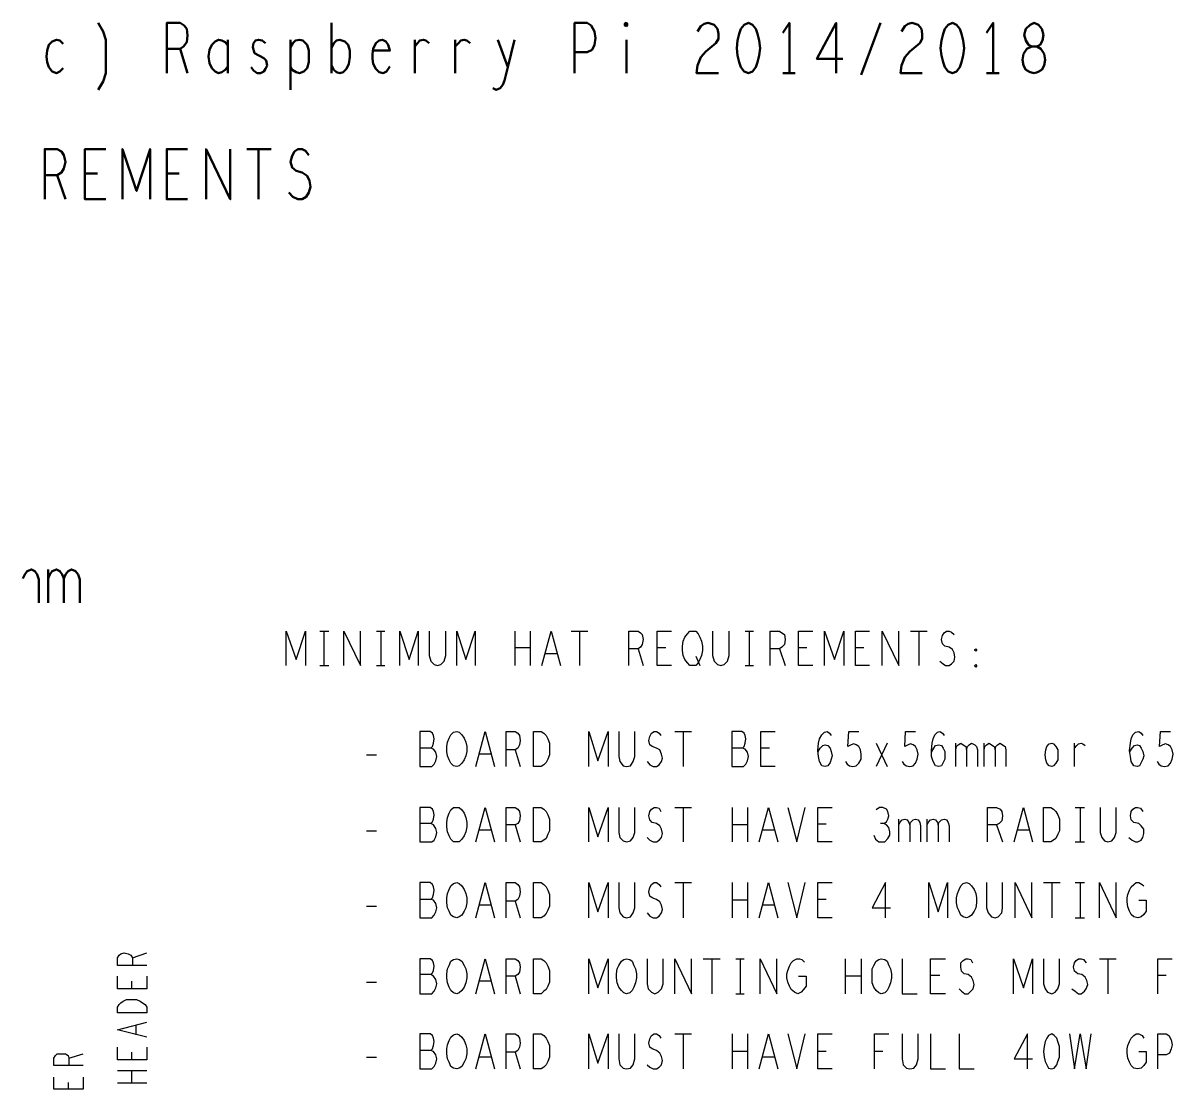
# Model space of a CAD drawing. Header units: inches. Extents: x 0.56 to 9.92, y 1.7 to 6.63.
# Drawn here: x 5.253 to 7.547, y 4.505 to 6.632 of the extents above; entities that cross this region are included whole.
import ezdxf

# ---------------------------------------------------------------- set-up
doc = ezdxf.new("R2010")
doc.units = ezdxf.units.IN
doc.header["$MEASUREMENT"] = 0
doc.layers.add('PDF_Geometry', color=7, linetype='Continuous')

msp = doc.modelspace()

# ---------------------------------------------------------------- linework, layer by layer
at = {"layer": 'PDF_Geometry', "lineweight": 50}
for points in [[(5.4033, 6.4983), (5.4133, 6.515), (5.4183, 6.5317), (5.4183, 6.5983), (5.4133, 6.615), (5.4033, 6.6317)], [(5.54, 6.5317), (5.54, 6.6317), (5.5667, 6.6317), (5.575, 6.6267), (5.58, 6.62), (5.5817, 6.6067), (5.58, 6.5933), (5.5733, 6.585), (5.5667, 6.58), (5.54, 6.58)], [(5.8683, 6.5317), (5.8683, 6.6317)], [(6.3533, 6.5317), (6.3533, 6.6317), (6.3783, 6.6317), (6.3867, 6.6267), (6.3933, 6.615), (6.395, 6.6017), (6.3933, 6.5883), (6.3883, 6.5783), (6.3783, 6.5733), (6.3533, 6.5733)], [(6.5983, 6.615), (6.605, 6.625), (6.6117, 6.63), (6.62, 6.6317), (6.6317, 6.6283), (6.6383, 6.62), (6.64, 6.61), (6.64, 6.6), (6.635, 6.5917), (6.615, 6.575), (6.605, 6.5633), (6.5983, 6.5467), (6.5967, 6.5317), (6.64, 6.5317)], [(6.7817, 6.5317), (6.7817, 6.6317), (6.7683, 6.6117)], [(6.875, 6.5317), (6.875, 6.6317), (6.8367, 6.56), (6.8883, 6.56)], [(6.925, 6.5283), (6.9633, 6.6317)], [(7.005, 6.615), (7.0117, 6.625), (7.0183, 6.63), (7.0267, 6.6317), (7.0383, 6.6283), (7.045, 6.62), (7.0467, 6.61), (7.0467, 6.6), (7.0417, 6.5917), (7.0217, 6.575), (7.0117, 6.5633), (7.005, 6.5467), (7.0033, 6.5317), (7.0467, 6.5317)], [(7.1883, 6.5317), (7.1883, 6.6317), (7.175, 6.6117)], [(5.3333, 6.59), (5.3267, 6.5967), (5.32, 6.5983), (5.3117, 6.595), (5.305, 6.5883), (5.3017, 6.5767), (5.3, 6.565), (5.3017, 6.5533), (5.305, 6.5433), (5.3117, 6.535), (5.32, 6.5317), (5.3267, 6.535), (5.3333, 6.5417)], [(5.6617, 6.5867), (5.6567, 6.5933), (5.65, 6.5967), (5.6433, 6.5983), (5.6367, 6.595), (5.63, 6.5883), (5.625, 6.5783), (5.6233, 6.565), (5.625, 6.5517), (5.63, 6.5417), (5.6367, 6.535), (5.6433, 6.5317), (5.65, 6.5333), (5.6567, 6.5383), (5.6617, 6.545)], [(5.6617, 6.5317), (5.6617, 6.5983)], [(5.7083, 6.5433), (5.7133, 6.5367), (5.72, 6.5317), (5.7267, 6.5317), (5.7333, 6.535), (5.7367, 6.54), (5.74, 6.5467), (5.7383, 6.5567), (5.7333, 6.5617), (5.715, 6.5717), (5.7117, 6.5833), (5.7133, 6.5917), (5.7167, 6.5967), (5.7233, 6.5983), (5.73, 6.5967), (5.7367, 6.5917)], [(5.7867, 6.4983), (5.7867, 6.5983)], [(5.7867, 6.5833), (5.7917, 6.5917), (5.7967, 6.5967), (5.805, 6.5983), (5.8117, 6.5967), (5.82, 6.5883), (5.8233, 6.5767), (5.8233, 6.565), (5.8233, 6.5533), (5.82, 6.5417), (5.8133, 6.535), (5.805, 6.5317), (5.7983, 6.5333), (5.79, 6.5383), (5.7867, 6.545)], [(5.8683, 6.5817), (5.8733, 6.5917), (5.8783, 6.5967), (5.885, 6.5983), (5.895, 6.595), (5.9017, 6.5883), (5.905, 6.5767), (5.905, 6.5633), (5.9033, 6.55), (5.8983, 6.54), (5.8917, 6.5333), (5.885, 6.5317), (5.8783, 6.5333), (5.8733, 6.5383), (5.8683, 6.5467)], [(5.9517, 6.5767), (5.985, 6.5767), (5.9817, 6.5883), (5.9767, 6.595), (5.97, 6.5983), (5.9633, 6.5967), (5.9567, 6.5917), (5.9517, 6.58), (5.95, 6.57), (5.95, 6.56), (5.9517, 6.55), (5.9567, 6.54), (5.9633, 6.5333), (5.9717, 6.5317), (5.9783, 6.535), (5.985, 6.545)], [(6.035, 6.5317), (6.035, 6.5983)], [(6.035, 6.585), (6.04, 6.5917), (6.045, 6.5967), (6.0517, 6.5983), (6.0567, 6.5967), (6.0633, 6.5917)], [(6.115, 6.5317), (6.115, 6.5983)], [(6.115, 6.585), (6.1217, 6.5917), (6.1267, 6.5967), (6.1333, 6.5983), (6.1383, 6.5967), (6.145, 6.5917)], [(6.19, 6.5017), (6.1967, 6.4983), (6.205, 6.5017), (6.21, 6.5083), (6.2133, 6.5167), (6.22, 6.5433), (6.2333, 6.5983)], [(6.2, 6.5983), (6.22, 6.5433)], [(6.4567, 6.5983), (6.4567, 6.5317)], [(5.5667, 6.58), (5.5817, 6.5317)], [(6.7683, 6.5317), (6.7933, 6.5317)], [(7.175, 6.5317), (7.2, 6.5317)], [(5.2967, 6.28), (5.2967, 6.38), (5.3217, 6.38), (5.33, 6.375), (5.335, 6.3683), (5.3383, 6.355), (5.335, 6.3417), (5.33, 6.3333), (5.3217, 6.3283), (5.2967, 6.3283)], [(5.4183, 6.28), (5.3767, 6.28), (5.3767, 6.38), (5.4183, 6.38)], [(5.4517, 6.28), (5.4517, 6.38), (5.48, 6.2967), (5.5067, 6.38), (5.5067, 6.28)], [(5.5817, 6.28), (5.54, 6.28), (5.54, 6.38), (5.5817, 6.38)], [(5.6183, 6.28), (5.6183, 6.38), (5.6667, 6.28), (5.6667, 6.38)], [(5.7, 6.38), (5.7483, 6.38)], [(5.7233, 6.38), (5.7233, 6.28)], [(5.7833, 6.2933), (5.7917, 6.285), (5.8017, 6.28), (5.81, 6.28), (5.8183, 6.285), (5.8233, 6.2933), (5.8267, 6.305), (5.825, 6.3167), (5.82, 6.3267), (5.81, 6.3333), (5.7983, 6.3367), (5.79, 6.3433), (5.7867, 6.355), (5.79, 6.3667), (5.795, 6.375), (5.8017, 6.38), (5.81, 6.38), (5.8167, 6.3767), (5.8233, 6.3683)], [(5.4017, 6.3317), (5.3767, 6.3317)], [(5.565, 6.3317), (5.54, 6.3317)], [(5.3217, 6.3283), (5.3383, 6.28)], [(5.2533, 5.5233), (5.2567, 5.5317), (5.2617, 5.5383), (5.27, 5.5417), (5.2767, 5.5383), (5.2817, 5.5317), (5.285, 5.5217), (5.285, 5.475)], [(5.3033, 5.475), (5.3033, 5.5417)], [(5.3033, 5.5233), (5.3067, 5.5317), (5.3117, 5.5383), (5.32, 5.5417), (5.3267, 5.5383), (5.3317, 5.5317), (5.335, 5.5233), (5.335, 5.475)], [(5.335, 5.5233), (5.3383, 5.5317), (5.3433, 5.5383), (5.35, 5.5417), (5.3583, 5.5383), (5.3633, 5.5317), (5.3667, 5.5217), (5.3667, 5.475)]]:
    msp.add_lwpolyline(points, dxfattribs=at)
for points in [[(6.4567, 6.625), (6.4533, 6.6267), (6.4533, 6.63), (6.4567, 6.6317), (6.4583, 6.63), (6.4583, 6.6267)], [(6.7, 6.6317), (6.6917, 6.6283), (6.685, 6.62), (6.6817, 6.61), (6.6783, 6.5967), (6.6767, 6.5817), (6.6783, 6.5667), (6.6817, 6.5533), (6.685, 6.5433), (6.6917, 6.535), (6.7, 6.5317), (6.7083, 6.535), (6.715, 6.5433), (6.7183, 6.5533), (6.7217, 6.5667), (6.7233, 6.5817), (6.7217, 6.5967), (6.7183, 6.61), (6.715, 6.62), (6.7083, 6.6283)], [(7.1067, 6.6317), (7.0983, 6.6283), (7.0917, 6.62), (7.0883, 6.61), (7.085, 6.5967), (7.0833, 6.5817), (7.085, 6.5667), (7.0883, 6.5533), (7.0917, 6.5433), (7.0983, 6.535), (7.1067, 6.5317), (7.115, 6.535), (7.1217, 6.5433), (7.125, 6.5533), (7.1283, 6.5667), (7.13, 6.5817), (7.1283, 6.5967), (7.125, 6.61), (7.1217, 6.62), (7.115, 6.6283)], [(7.27, 6.5317), (7.2767, 6.5333), (7.285, 6.5383), (7.29, 6.5467), (7.2917, 6.5583), (7.29, 6.57), (7.2833, 6.58), (7.275, 6.585), (7.265, 6.585), (7.2583, 6.5883), (7.2533, 6.5967), (7.25, 6.6083), (7.2533, 6.62), (7.2617, 6.6283), (7.27, 6.6317), (7.2783, 6.6283), (7.285, 6.62), (7.2883, 6.6083), (7.2867, 6.5967), (7.2817, 6.5883), (7.275, 6.585), (7.265, 6.585), (7.255, 6.58), (7.2483, 6.57), (7.2467, 6.5583), (7.2483, 6.5467), (7.2533, 6.5383), (7.2617, 6.5333)]]:
    msp.add_lwpolyline(points, close=True, dxfattribs=at)
at = {"layer": 'PDF_Geometry', "lineweight": 30}
for points in [[(5.7783, 5.35), (5.7783, 5.4183), (5.7983, 5.3617), (5.8167, 5.4183), (5.8167, 5.35)], [(5.845, 5.4183), (5.8633, 5.4183)], [(5.8533, 5.4183), (5.8533, 5.35)], [(5.8933, 5.35), (5.8933, 5.4183), (5.9267, 5.35), (5.9267, 5.4183)], [(5.9583, 5.4183), (5.975, 5.4183)], [(5.9667, 5.4183), (5.9667, 5.35)], [(6.005, 5.35), (6.005, 5.4183), (6.0233, 5.3617), (6.0417, 5.4183), (6.0417, 5.35)], [(6.0633, 5.4183), (6.0633, 5.37), (6.0667, 5.3583), (6.0733, 5.3517), (6.08, 5.35), (6.0867, 5.3517), (6.0933, 5.3583), (6.0967, 5.37), (6.0967, 5.4183)], [(6.1183, 5.35), (6.1183, 5.4183), (6.1367, 5.3617), (6.155, 5.4183), (6.155, 5.35)], [(6.235, 5.35), (6.235, 5.4183)], [(6.265, 5.4183), (6.265, 5.35)], [(6.2883, 5.35), (6.3067, 5.4183), (6.325, 5.35)], [(6.3467, 5.4183), (6.38, 5.4183)], [(6.3633, 5.4183), (6.3633, 5.35)], [(6.4617, 5.35), (6.4617, 5.4183), (6.48, 5.4183), (6.485, 5.415), (6.4883, 5.4117), (6.49, 5.4017), (6.4883, 5.3917), (6.485, 5.3867), (6.48, 5.3833), (6.4617, 5.3833)], [(6.5467, 5.35), (6.5183, 5.35), (6.5183, 5.4183), (6.5467, 5.4183)], [(6.6283, 5.4183), (6.6283, 5.37), (6.6317, 5.3583), (6.6383, 5.3517), (6.645, 5.35), (6.6517, 5.3517), (6.6583, 5.3583), (6.6617, 5.37), (6.6617, 5.4183)], [(6.6933, 5.4183), (6.71, 5.4183)], [(6.7017, 5.4183), (6.7017, 5.35)], [(6.7433, 5.35), (6.7433, 5.4183), (6.7617, 5.4183), (6.7667, 5.415), (6.7717, 5.4117), (6.7733, 5.4017), (6.7717, 5.3917), (6.7667, 5.3867), (6.7617, 5.3833), (6.7433, 5.3833)], [(6.8283, 5.35), (6.8, 5.35), (6.8, 5.4183), (6.8283, 5.4183)], [(6.8517, 5.35), (6.8517, 5.4183), (6.8717, 5.3617), (6.89, 5.4183), (6.89, 5.35)], [(6.9417, 5.35), (6.9133, 5.35), (6.9133, 5.4183), (6.9417, 5.4183)], [(6.9667, 5.35), (6.9667, 5.4183), (7, 5.35), (7, 5.4183)], [(7.0233, 5.4183), (7.0567, 5.4183)], [(7.04, 5.4183), (7.04, 5.35)], [(7.0817, 5.3583), (7.0883, 5.3533), (7.0933, 5.35), (7.1, 5.35), (7.105, 5.3533), (7.11, 5.3583), (7.1117, 5.3667), (7.11, 5.375), (7.1067, 5.3817), (7.1, 5.3867), (7.0917, 5.3883), (7.0867, 5.3933), (7.085, 5.4017), (7.0867, 5.41), (7.09, 5.415), (7.095, 5.4183), (7.1, 5.4183), (7.105, 5.4167), (7.11, 5.4117)], [(6.265, 5.385), (6.235, 5.385)], [(6.3183, 5.3733), (6.295, 5.3733)], [(6.48, 5.3833), (6.49, 5.35)], [(6.535, 5.385), (6.5183, 5.385)], [(6.595, 5.3683), (6.6033, 5.35)], [(6.7617, 5.3833), (6.7733, 5.35)], [(6.8167, 5.385), (6.8, 5.385)], [(6.93, 5.385), (6.9133, 5.385)], [(5.845, 5.35), (5.8633, 5.35)], [(5.9583, 5.35), (5.975, 5.35)], [(6.6933, 5.35), (6.71, 5.35)], [(6.0667, 5.185), (6.07, 5.1883), (6.0717, 5.195), (6.0733, 5.2033), (6.0717, 5.21), (6.07, 5.215), (6.065, 5.2183), (6.045, 5.2183), (6.045, 5.1483), (6.0683, 5.1483), (6.0733, 5.1533), (6.0767, 5.16), (6.0783, 5.1683), (6.0767, 5.1767), (6.0717, 5.1833), (6.0667, 5.185), (6.045, 5.185)], [(6.1567, 5.1483), (6.175, 5.2183), (6.1933, 5.1483)], [(6.2167, 5.1483), (6.2167, 5.2183), (6.235, 5.2183), (6.24, 5.215), (6.2433, 5.21), (6.245, 5.2), (6.2433, 5.1917), (6.24, 5.185), (6.235, 5.1817), (6.2167, 5.1817)], [(6.3817, 5.1483), (6.3817, 5.2183), (6.4, 5.16), (6.42, 5.2183), (6.42, 5.1483)], [(6.4417, 5.2183), (6.4417, 5.1683), (6.4433, 5.1583), (6.45, 5.15), (6.4567, 5.1483), (6.465, 5.15), (6.47, 5.1583), (6.4733, 5.1683), (6.4733, 5.2183)], [(6.4983, 5.1583), (6.5033, 5.1517), (6.51, 5.1483), (6.5167, 5.1483), (6.5217, 5.1517), (6.5267, 5.1583), (6.5283, 5.165), (6.5267, 5.1733), (6.5233, 5.1817), (6.5167, 5.185), (6.5083, 5.1883), (6.5033, 5.1917), (6.5017, 5.2), (6.5033, 5.2083), (6.5067, 5.215), (6.5117, 5.2183), (6.5167, 5.2183), (6.5217, 5.215), (6.525, 5.21)], [(6.5533, 5.2183), (6.5867, 5.2183)], [(6.57, 5.2183), (6.57, 5.1483)], [(6.6883, 5.185), (6.6917, 5.1883), (6.6933, 5.195), (6.695, 5.2033), (6.6933, 5.21), (6.6917, 5.215), (6.6867, 5.2183), (6.6667, 5.2183), (6.6667, 5.1483), (6.69, 5.1483), (6.695, 5.1533), (6.6983, 5.16), (6.7, 5.1683), (6.6983, 5.1767), (6.6933, 5.1833), (6.6883, 5.185), (6.6667, 5.185)], [(6.7533, 5.1483), (6.725, 5.1483), (6.725, 5.2183), (6.7533, 5.2183)], [(6.8383, 5.1767), (6.8433, 5.185), (6.8483, 5.19), (6.8533, 5.1917), (6.8583, 5.19), (6.8633, 5.185), (6.865, 5.1783), (6.8667, 5.17), (6.865, 5.1633), (6.8633, 5.1567), (6.8583, 5.15), (6.8533, 5.1483), (6.8467, 5.15), (6.8417, 5.1583), (6.84, 5.1683), (6.8383, 5.18), (6.84, 5.195), (6.8417, 5.2033), (6.8467, 5.2117), (6.8517, 5.2167), (6.8567, 5.2183), (6.8617, 5.215), (6.865, 5.21)], [(6.8933, 5.1583), (6.8967, 5.1533), (6.9017, 5.15), (6.9083, 5.1483), (6.915, 5.15), (6.92, 5.155), (6.925, 5.1633), (6.925, 5.1733), (6.9233, 5.1817), (6.92, 5.1883), (6.915, 5.1917), (6.91, 5.1933), (6.905, 5.1917), (6.8983, 5.1883), (6.9, 5.2183), (6.92, 5.2183)], [(7.0067, 5.1583), (7.01, 5.1533), (7.015, 5.15), (7.0217, 5.1483), (7.0283, 5.15), (7.0333, 5.155), (7.0367, 5.1633), (7.0383, 5.1733), (7.0367, 5.1817), (7.0333, 5.1883), (7.0283, 5.1917), (7.0233, 5.1933), (7.0183, 5.1917), (7.0117, 5.1883), (7.0133, 5.2183), (7.0333, 5.2183)], [(7.065, 5.1767), (7.07, 5.185), (7.0733, 5.19), (7.08, 5.1917), (7.085, 5.19), (7.0883, 5.185), (7.0917, 5.1783), (7.0917, 5.17), (7.0917, 5.1633), (7.0883, 5.1567), (7.085, 5.15), (7.08, 5.1483), (7.0733, 5.15), (7.0683, 5.1583), (7.065, 5.1683), (7.065, 5.18), (7.0667, 5.195), (7.0683, 5.2033), (7.0717, 5.2117), (7.0767, 5.2167), (7.0817, 5.2183), (7.0867, 5.215), (7.09, 5.21)], [(7.46, 5.1767), (7.465, 5.185), (7.47, 5.19), (7.475, 5.1917), (7.48, 5.19), (7.4833, 5.185), (7.4867, 5.1783), (7.4883, 5.17), (7.4867, 5.1633), (7.4833, 5.1567), (7.48, 5.15), (7.475, 5.1483), (7.4683, 5.15), (7.4633, 5.1583), (7.4617, 5.1683), (7.46, 5.18), (7.4617, 5.195), (7.4633, 5.2033), (7.4667, 5.2117), (7.4717, 5.2167), (7.4783, 5.2183), (7.4833, 5.215), (7.4867, 5.21)], [(7.515, 5.1583), (7.5183, 5.1533), (7.5233, 5.15), (7.53, 5.1483), (7.5367, 5.15), (7.5417, 5.155), (7.545, 5.1633), (7.5467, 5.1733), (7.545, 5.1817), (7.5417, 5.1883), (7.5367, 5.1917), (7.5317, 5.1933), (7.5267, 5.1917), (7.52, 5.1883), (7.5217, 5.2183), (7.5417, 5.2183)], [(6.7417, 5.185), (6.725, 5.185)], [(6.955, 5.195), (6.9767, 5.1483)], [(6.9767, 5.195), (6.955, 5.1483)], [(7.1133, 5.1483), (7.1133, 5.195)], [(7.1133, 5.1817), (7.115, 5.1883), (7.1183, 5.1917), (7.1233, 5.195), (7.1283, 5.1917), (7.1333, 5.1883), (7.135, 5.1817), (7.135, 5.1483)], [(7.135, 5.1817), (7.1367, 5.1883), (7.14, 5.1917), (7.145, 5.195), (7.1517, 5.1917), (7.155, 5.1883), (7.1567, 5.1817), (7.1567, 5.1483)], [(7.17, 5.1483), (7.17, 5.195)], [(7.17, 5.1817), (7.1717, 5.1883), (7.175, 5.1917), (7.18, 5.195), (7.185, 5.1917), (7.19, 5.1883), (7.1917, 5.1817), (7.1917, 5.1483)], [(7.1917, 5.1817), (7.1933, 5.1883), (7.1967, 5.1917), (7.2017, 5.195), (7.2067, 5.1917), (7.2117, 5.1883), (7.2133, 5.1817), (7.2133, 5.1483)], [(7.35, 5.1483), (7.35, 5.195)], [(7.35, 5.185), (7.355, 5.19), (7.3583, 5.1933), (7.3633, 5.195), (7.3667, 5.1933), (7.3717, 5.19)], [(5.9383, 5.1717), (5.9583, 5.1717)], [(6.1867, 5.1733), (6.1633, 5.1733)], [(6.235, 5.1817), (6.245, 5.1483)], [(6.0667, 5.035), (6.07, 5.0383), (6.0717, 5.0433), (6.0733, 5.0517), (6.0717, 5.0583), (6.07, 5.0633), (6.065, 5.0667), (6.045, 5.0667), (6.045, 4.9983), (6.0683, 4.9983), (6.0733, 5.0017), (6.0767, 5.0083), (6.0783, 5.0167), (6.0767, 5.025), (6.0717, 5.0317), (6.0667, 5.035), (6.045, 5.035)], [(6.1567, 4.9983), (6.175, 5.0667), (6.1933, 4.9983)], [(6.2167, 4.9983), (6.2167, 5.0667), (6.235, 5.0667), (6.24, 5.0633), (6.2433, 5.0583), (6.245, 5.05), (6.2433, 5.04), (6.24, 5.035), (6.235, 5.0317), (6.2167, 5.0317)], [(6.3817, 4.9983), (6.3817, 5.0667), (6.4, 5.0083), (6.42, 5.0667), (6.42, 4.9983)], [(6.4417, 5.0667), (6.4417, 5.0167), (6.4433, 5.0067), (6.45, 5), (6.4567, 4.9983), (6.465, 5), (6.47, 5.0067), (6.4733, 5.0167), (6.4733, 5.0667)], [(6.4983, 5.0067), (6.5033, 5.0017), (6.51, 4.9983), (6.5167, 4.9983), (6.5217, 5.0017), (6.5267, 5.0067), (6.5283, 5.015), (6.5267, 5.0233), (6.5233, 5.03), (6.5167, 5.035), (6.5083, 5.0367), (6.5033, 5.0417), (6.5017, 5.05), (6.5033, 5.0583), (6.5067, 5.0633), (6.5117, 5.0667), (6.5167, 5.0667), (6.5217, 5.065), (6.525, 5.0583)], [(6.5533, 5.0667), (6.5867, 5.0667)], [(6.57, 5.0667), (6.57, 4.9983)], [(6.6683, 4.9983), (6.6683, 5.0667)], [(6.6983, 5.0667), (6.6983, 4.9983)], [(6.7217, 4.9983), (6.74, 5.0667), (6.7583, 4.9983)], [(6.7783, 5.0667), (6.7967, 4.9983), (6.8133, 5.0667)], [(6.8667, 4.9983), (6.8383, 4.9983), (6.8383, 5.0667), (6.8667, 5.0667)], [(6.97, 5.035), (6.975, 5.0383), (6.9783, 5.0433), (6.98, 5.05), (6.9783, 5.0583), (6.975, 5.0633), (6.9683, 5.0667), (6.9617, 5.0667), (6.955, 5.0617)], [(7.1767, 4.9983), (7.1767, 5.0667), (7.195, 5.0667), (7.2017, 5.0633), (7.205, 5.0583), (7.2067, 5.05), (7.205, 5.04), (7.2, 5.035), (7.195, 5.0317), (7.1767, 5.0317)], [(7.23, 4.9983), (7.2483, 5.0667), (7.2667, 4.9983)], [(7.3517, 5.0667), (7.37, 5.0667)], [(7.3617, 5.0667), (7.3617, 4.9983)], [(7.4017, 5.0667), (7.4017, 5.0167), (7.405, 5.0067), (7.41, 5), (7.4167, 4.9983), (7.425, 5), (7.43, 5.0067), (7.4333, 5.0167), (7.4333, 5.0667)], [(7.4583, 5.0067), (7.465, 5.0017), (7.4717, 4.9983), (7.4767, 4.9983), (7.4833, 5.0017), (7.4867, 5.0067), (7.4883, 5.015), (7.4883, 5.0233), (7.4833, 5.03), (7.4783, 5.035), (7.4683, 5.0367), (7.4633, 5.0417), (7.4617, 5.05), (7.4633, 5.0583), (7.4667, 5.0633), (7.4717, 5.0667), (7.4767, 5.0667), (7.4817, 5.065), (7.4867, 5.0583)], [(6.235, 5.0317), (6.245, 4.9983)], [(6.6983, 5.0317), (6.6683, 5.0317)], [(6.855, 5.0333), (6.8383, 5.0333)], [(6.95, 5.0117), (6.9533, 5.0033), (6.96, 4.9983), (6.9667, 4.9983), (6.9717, 4.9983), (6.9783, 5.005), (6.9817, 5.0117), (6.9817, 5.0183), (6.98, 5.0267), (6.975, 5.0317), (6.97, 5.035), (6.9633, 5.035)], [(7, 4.9983), (7, 5.0433)], [(7, 5.0317), (7.0017, 5.0367), (7.0067, 5.0417), (7.0117, 5.0433), (7.0167, 5.0417), (7.02, 5.0367), (7.0217, 5.0317), (7.0217, 4.9983)], [(7.0217, 5.0317), (7.0233, 5.0367), (7.0283, 5.0417), (7.0333, 5.0433), (7.0383, 5.0417), (7.0417, 5.0367), (7.0433, 5.03), (7.0433, 4.9983)], [(7.0567, 4.9983), (7.0567, 5.0433)], [(7.0567, 5.0317), (7.0583, 5.0367), (7.0633, 5.0417), (7.0683, 5.0433), (7.0733, 5.0417), (7.0767, 5.0367), (7.0783, 5.0317), (7.0783, 4.9983)], [(7.0783, 5.0317), (7.08, 5.0367), (7.085, 5.0417), (7.09, 5.0433), (7.095, 5.0417), (7.0983, 5.0367), (7.1, 5.03), (7.1, 4.9983)], [(7.195, 5.0317), (7.2067, 4.9983)], [(5.9383, 5.02), (5.9583, 5.02)], [(6.1867, 5.0217), (6.1633, 5.0217)], [(6.7517, 5.0217), (6.7283, 5.0217)], [(7.26, 5.0217), (7.2367, 5.0217)], [(7.3517, 4.9983), (7.37, 4.9983)], [(6.0667, 4.8833), (6.07, 4.8867), (6.0717, 4.8933), (6.0733, 4.9017), (6.0717, 4.9083), (6.07, 4.9133), (6.065, 4.9167), (6.045, 4.9167), (6.045, 4.8467), (6.0683, 4.8467), (6.0733, 4.8517), (6.0767, 4.8583), (6.0783, 4.8667), (6.0767, 4.875), (6.0717, 4.8817), (6.0667, 4.8833), (6.045, 4.8833)], [(6.1567, 4.8467), (6.175, 4.9167), (6.1933, 4.8467)], [(6.2167, 4.8467), (6.2167, 4.9167), (6.235, 4.9167), (6.24, 4.9133), (6.2433, 4.9083), (6.245, 4.8983), (6.2433, 4.89), (6.24, 4.8833), (6.235, 4.88), (6.2167, 4.88)], [(6.3817, 4.8467), (6.3817, 4.9167), (6.4, 4.8583), (6.42, 4.9167), (6.42, 4.8467)], [(6.4417, 4.9167), (6.4417, 4.8667), (6.4433, 4.8567), (6.45, 4.8483), (6.4567, 4.8467), (6.465, 4.8483), (6.47, 4.8567), (6.4733, 4.8667), (6.4733, 4.9167)], [(6.4983, 4.8567), (6.5033, 4.85), (6.51, 4.8467), (6.5167, 4.8467), (6.5217, 4.85), (6.5267, 4.8567), (6.5283, 4.8633), (6.5267, 4.8717), (6.5233, 4.8783), (6.5167, 4.8833), (6.5083, 4.8867), (6.5033, 4.89), (6.5017, 4.8983), (6.5033, 4.9067), (6.5067, 4.9133), (6.5117, 4.9167), (6.5167, 4.9167), (6.5217, 4.9133), (6.525, 4.9083)], [(6.5533, 4.9167), (6.5867, 4.9167)], [(6.57, 4.9167), (6.57, 4.8467)], [(6.6683, 4.8467), (6.6683, 4.9167)], [(6.6983, 4.9167), (6.6983, 4.8467)], [(6.7217, 4.8467), (6.74, 4.9167), (6.7583, 4.8467)], [(6.7783, 4.9167), (6.7967, 4.8467), (6.8133, 4.9167)], [(6.8667, 4.8467), (6.8383, 4.8467), (6.8383, 4.9167), (6.8667, 4.9167)], [(6.9733, 4.8467), (6.9733, 4.9167), (6.9467, 4.8667), (6.9833, 4.8667)], [(7.06, 4.8467), (7.06, 4.9167), (7.0783, 4.8583), (7.0967, 4.9167), (7.0967, 4.8467)], [(7.175, 4.9167), (7.175, 4.8667), (7.1783, 4.8567), (7.185, 4.8483), (7.1917, 4.8467), (7.1983, 4.8483), (7.205, 4.8567), (7.2067, 4.8667), (7.2067, 4.9167)], [(7.2317, 4.8467), (7.2317, 4.9167), (7.265, 4.8467), (7.265, 4.9167)], [(7.2883, 4.9167), (7.3217, 4.9167)], [(7.305, 4.9167), (7.305, 4.8467)], [(7.3517, 4.9167), (7.37, 4.9167)], [(7.3617, 4.9167), (7.3617, 4.8467)], [(7.4, 4.8467), (7.4, 4.9167), (7.4333, 4.8467), (7.4333, 4.9167)], [(7.4783, 4.8817), (7.4933, 4.8817), (7.4933, 4.86), (7.4883, 4.8533), (7.4833, 4.8483), (7.4767, 4.8467), (7.4683, 4.8483), (7.4633, 4.8533), (7.46, 4.86), (7.4567, 4.8683), (7.455, 4.8783), (7.455, 4.8867), (7.4567, 4.8933), (7.46, 4.9017), (7.4633, 4.9083), (7.4683, 4.9133), (7.4733, 4.9167), (7.4783, 4.9167), (7.485, 4.9133), (7.4883, 4.91)], [(5.9383, 4.87), (5.9583, 4.87)], [(6.1867, 4.8717), (6.1633, 4.8717)], [(6.235, 4.88), (6.245, 4.8467)], [(6.6983, 4.8817), (6.6683, 4.8817)], [(6.7517, 4.8717), (6.7283, 4.8717)], [(6.855, 4.8833), (6.8383, 4.8833)], [(7.3517, 4.8467), (7.37, 4.8467)], [(6.0667, 4.7333), (6.07, 4.7367), (6.0717, 4.7417), (6.0733, 4.75), (6.0717, 4.7567), (6.07, 4.7617), (6.065, 4.765), (6.045, 4.765), (6.045, 4.695), (6.0683, 4.695), (6.0733, 4.7), (6.0767, 4.7067), (6.0783, 4.715), (6.0767, 4.7233), (6.0717, 4.73), (6.0667, 4.7333), (6.045, 4.7333)], [(6.1567, 4.695), (6.175, 4.765), (6.1933, 4.695)], [(6.2167, 4.695), (6.2167, 4.765), (6.235, 4.765), (6.24, 4.7617), (6.2433, 4.7567), (6.245, 4.7483), (6.2433, 4.7383), (6.24, 4.7333), (6.235, 4.73), (6.2167, 4.73)], [(6.3817, 4.695), (6.3817, 4.765), (6.4, 4.7067), (6.42, 4.765), (6.42, 4.695)], [(6.4983, 4.765), (6.4983, 4.715), (6.5, 4.705), (6.5067, 4.6983), (6.5133, 4.695), (6.52, 4.6983), (6.5267, 4.705), (6.53, 4.715), (6.53, 4.765)], [(6.5533, 4.695), (6.5533, 4.765), (6.5867, 4.695), (6.5867, 4.765)], [(6.61, 4.765), (6.6433, 4.765)], [(6.6267, 4.765), (6.6267, 4.695)], [(6.675, 4.765), (6.6917, 4.765)], [(6.6833, 4.765), (6.6833, 4.695)], [(6.7233, 4.695), (6.7233, 4.765), (6.7567, 4.695), (6.7567, 4.765)], [(6.8, 4.73), (6.815, 4.73), (6.815, 4.71), (6.81, 4.7033), (6.805, 4.6983), (6.7983, 4.695), (6.7917, 4.6983), (6.785, 4.7033), (6.7817, 4.71), (6.7783, 4.7183), (6.7767, 4.7267), (6.7767, 4.735), (6.7783, 4.7417), (6.7817, 4.75), (6.785, 4.7567), (6.79, 4.7617), (6.7967, 4.765), (6.8017, 4.765), (6.8067, 4.7633), (6.8117, 4.7583)], [(6.8933, 4.695), (6.8933, 4.765)], [(6.925, 4.765), (6.925, 4.695)], [(7.0067, 4.765), (7.0067, 4.695), (7.0367, 4.695)], [(7.0933, 4.695), (7.0633, 4.695), (7.0633, 4.765), (7.0933, 4.765)], [(7.12, 4.705), (7.125, 4.7), (7.1317, 4.695), (7.1383, 4.695), (7.1433, 4.7), (7.1483, 4.705), (7.15, 4.7133), (7.1483, 4.7217), (7.145, 4.7283), (7.1383, 4.7333), (7.13, 4.735), (7.125, 4.74), (7.1233, 4.7483), (7.1233, 4.7567), (7.1283, 4.7617), (7.1333, 4.765), (7.1383, 4.765), (7.1433, 4.7633), (7.1467, 4.7567)], [(7.2283, 4.695), (7.2283, 4.765), (7.2483, 4.7067), (7.2667, 4.765), (7.2667, 4.695)], [(7.2883, 4.765), (7.2883, 4.715), (7.2917, 4.705), (7.2967, 4.6983), (7.305, 4.695), (7.3117, 4.6983), (7.3167, 4.705), (7.32, 4.715), (7.32, 4.765)], [(7.345, 4.705), (7.3517, 4.7), (7.3583, 4.695), (7.3633, 4.695), (7.37, 4.7), (7.3733, 4.705), (7.3767, 4.7133), (7.375, 4.7217), (7.3717, 4.7283), (7.365, 4.7333), (7.3567, 4.735), (7.35, 4.74), (7.3483, 4.7483), (7.35, 4.7567), (7.3533, 4.7617), (7.3583, 4.765), (7.3633, 4.765), (7.3683, 4.7633), (7.3733, 4.7567)], [(7.4, 4.765), (7.4333, 4.765)], [(7.4167, 4.765), (7.4167, 4.695)], [(7.5167, 4.695), (7.5167, 4.765), (7.545, 4.765)], [(6.235, 4.73), (6.245, 4.695)], [(6.925, 4.73), (6.8933, 4.73)], [(7.0817, 4.7317), (7.0633, 4.7317)], [(7.5333, 4.7317), (7.5167, 4.7317)], [(5.9383, 4.7183), (5.9583, 4.7183)], [(6.1867, 4.72), (6.1633, 4.72)], [(6.675, 4.695), (6.6917, 4.695)], [(6.0667, 4.5817), (6.07, 4.585), (6.0717, 4.5917), (6.0733, 4.6), (6.0717, 4.6067), (6.07, 4.6117), (6.065, 4.615), (6.045, 4.615), (6.045, 4.545), (6.0683, 4.545), (6.0733, 4.55), (6.0767, 4.5567), (6.0783, 4.565), (6.0767, 4.5733), (6.0717, 4.58), (6.0667, 4.5817), (6.045, 4.5817)], [(6.1567, 4.545), (6.175, 4.615), (6.1933, 4.545)], [(6.2167, 4.545), (6.2167, 4.615), (6.235, 4.615), (6.24, 4.6117), (6.2433, 4.6067), (6.245, 4.5967), (6.2433, 4.5883), (6.24, 4.5817), (6.235, 4.5783), (6.2167, 4.5783)], [(6.3817, 4.545), (6.3817, 4.615), (6.4, 4.5567), (6.42, 4.615), (6.42, 4.545)], [(6.4417, 4.615), (6.4417, 4.565), (6.4433, 4.5533), (6.45, 4.5467), (6.4567, 4.545), (6.465, 4.5467), (6.47, 4.5533), (6.4733, 4.565), (6.4733, 4.615)], [(6.4983, 4.5533), (6.5033, 4.5483), (6.51, 4.545), (6.5167, 4.545), (6.5217, 4.5483), (6.5267, 4.5533), (6.5283, 4.5617), (6.5267, 4.57), (6.5233, 4.5767), (6.5167, 4.5817), (6.5083, 4.585), (6.5033, 4.5883), (6.5017, 4.5967), (6.5033, 4.605), (6.5067, 4.6117), (6.5117, 4.615), (6.5167, 4.615), (6.5217, 4.6117), (6.525, 4.6067)], [(6.5533, 4.615), (6.5867, 4.615)], [(6.57, 4.615), (6.57, 4.545)], [(6.6683, 4.545), (6.6683, 4.615)], [(6.6983, 4.615), (6.6983, 4.545)], [(6.7217, 4.545), (6.74, 4.615), (6.7583, 4.545)], [(6.7783, 4.615), (6.7967, 4.545), (6.8133, 4.615)], [(6.8667, 4.545), (6.8383, 4.545), (6.8383, 4.615), (6.8667, 4.615)], [(6.9517, 4.545), (6.9517, 4.615), (6.98, 4.615)], [(7.0067, 4.615), (7.0067, 4.565), (7.0083, 4.5533), (7.015, 4.5467), (7.0217, 4.545), (7.03, 4.5467), (7.035, 4.5533), (7.0383, 4.565), (7.0383, 4.615)], [(7.0633, 4.615), (7.0633, 4.545), (7.0933, 4.545)], [(7.12, 4.615), (7.12, 4.545), (7.15, 4.545)], [(7.2567, 4.545), (7.2567, 4.615), (7.23, 4.565), (7.2667, 4.565)], [(7.34, 4.615), (7.35, 4.545), (7.3617, 4.615), (7.3733, 4.545), (7.3833, 4.615)], [(7.4783, 4.58), (7.4933, 4.58), (7.4933, 4.5583), (7.4883, 4.5517), (7.4833, 4.5467), (7.4767, 4.545), (7.4683, 4.5467), (7.4633, 4.5517), (7.46, 4.5583), (7.4567, 4.5667), (7.455, 4.5767), (7.455, 4.585), (7.4567, 4.5917), (7.46, 4.6), (7.4633, 4.6067), (7.4683, 4.6117), (7.4733, 4.615), (7.4783, 4.615), (7.485, 4.6117), (7.4883, 4.6067)], [(7.5167, 4.545), (7.5167, 4.615), (7.5333, 4.615), (7.5383, 4.6117), (7.5433, 4.6033), (7.545, 4.5933), (7.5433, 4.585), (7.54, 4.5767), (7.5333, 4.5733), (7.5167, 4.5733)], [(5.9383, 4.5683), (5.9583, 4.5683)], [(6.1867, 4.5683), (6.1633, 4.5683)], [(6.235, 4.5783), (6.245, 4.545)], [(6.6983, 4.58), (6.6683, 4.58)], [(6.7517, 4.5683), (6.7283, 4.5683)], [(6.855, 4.58), (6.8383, 4.58)], [(6.9683, 4.58), (6.9517, 4.58)]]:
    msp.add_lwpolyline(points, dxfattribs=at)
for points in [[(6.5883, 5.35), (6.5833, 5.35), (6.5783, 5.355), (6.5733, 5.3617), (6.57, 5.37), (6.5683, 5.38), (6.5683, 5.3883), (6.57, 5.3983), (6.5733, 5.4067), (6.5783, 5.4133), (6.5833, 5.4183), (6.5883, 5.4183), (6.595, 5.4183), (6.6, 5.4133), (6.6033, 5.4067), (6.6067, 5.3983), (6.6083, 5.3883), (6.6083, 5.38), (6.6067, 5.37), (6.6033, 5.3617), (6.6, 5.355), (6.595, 5.35)], [(7.1533, 5.3783), (7.1517, 5.38), (7.1517, 5.3817), (7.1533, 5.3833), (7.155, 5.3817), (7.155, 5.38)], [(7.1533, 5.3467), (7.1517, 5.3483), (7.1517, 5.35), (7.1533, 5.3517), (7.155, 5.35), (7.155, 5.3483)], [(6.1183, 5.1483), (6.1117, 5.15), (6.1067, 5.155), (6.1033, 5.1617), (6.1, 5.17), (6.0983, 5.1783), (6.0983, 5.1883), (6.1, 5.1967), (6.1033, 5.205), (6.1067, 5.2117), (6.1117, 5.2167), (6.1183, 5.2183), (6.1233, 5.2167), (6.1283, 5.2117), (6.1333, 5.205), (6.1367, 5.1967), (6.1383, 5.1883), (6.1383, 5.1783), (6.1367, 5.17), (6.1333, 5.1617), (6.1283, 5.155), (6.1233, 5.15)], [(6.2717, 5.1483), (6.2717, 5.2183), (6.2867, 5.2183), (6.2917, 5.215), (6.2967, 5.21), (6.3, 5.2033), (6.3033, 5.195), (6.3033, 5.1833), (6.3033, 5.1717), (6.3, 5.1633), (6.2967, 5.1567), (6.2917, 5.1517), (6.2867, 5.1483)], [(7.305, 5.1483), (7.3, 5.15), (7.295, 5.155), (7.2933, 5.1617), (7.2917, 5.1717), (7.2933, 5.1817), (7.295, 5.1883), (7.3, 5.1933), (7.305, 5.195), (7.3083, 5.1933), (7.3133, 5.1883), (7.3167, 5.1817), (7.3167, 5.1717), (7.3167, 5.1617), (7.3133, 5.155), (7.3083, 5.15)], [(6.1183, 4.9983), (6.1117, 4.9983), (6.1067, 5.0033), (6.1033, 5.01), (6.1, 5.0183), (6.0983, 5.0283), (6.0983, 5.0367), (6.1, 5.0467), (6.1033, 5.055), (6.1067, 5.0617), (6.1117, 5.0667), (6.1183, 5.0667), (6.1233, 5.0667), (6.1283, 5.0617), (6.1333, 5.055), (6.1367, 5.0467), (6.1383, 5.0367), (6.1383, 5.0283), (6.1367, 5.0183), (6.1333, 5.01), (6.1283, 5.0033), (6.1233, 4.9983)], [(6.2717, 4.9983), (6.2717, 5.0667), (6.2867, 5.0667), (6.2917, 5.0633), (6.2967, 5.0583), (6.3, 5.0517), (6.3033, 5.0433), (6.3033, 5.0317), (6.3033, 5.02), (6.3, 5.0133), (6.2967, 5.005), (6.2917, 5.0017), (6.2867, 4.9983)], [(7.2883, 4.9983), (7.2883, 5.0667), (7.3033, 5.0667), (7.3083, 5.0633), (7.3133, 5.0583), (7.3167, 5.0517), (7.32, 5.0433), (7.32, 5.0317), (7.32, 5.02), (7.3167, 5.0133), (7.3133, 5.005), (7.3083, 5.0017), (7.3033, 4.9983)], [(6.1183, 4.8467), (6.1117, 4.8483), (6.1067, 4.8517), (6.1033, 4.86), (6.1, 4.8667), (6.0983, 4.8767), (6.0983, 4.8867), (6.1, 4.895), (6.1033, 4.9033), (6.1067, 4.91), (6.1117, 4.915), (6.1183, 4.9167), (6.1233, 4.915), (6.1283, 4.91), (6.1333, 4.9033), (6.1367, 4.895), (6.1383, 4.8867), (6.1383, 4.8767), (6.1367, 4.8667), (6.1333, 4.86), (6.1283, 4.8517), (6.1233, 4.8483)], [(6.2717, 4.8467), (6.2717, 4.9167), (6.2867, 4.9167), (6.2917, 4.9133), (6.2967, 4.9083), (6.3, 4.9017), (6.3033, 4.8933), (6.3033, 4.8817), (6.3033, 4.87), (6.3, 4.8617), (6.2967, 4.855), (6.2917, 4.85), (6.2867, 4.8467)], [(7.135, 4.8467), (7.1283, 4.8483), (7.1233, 4.8517), (7.12, 4.86), (7.1167, 4.8667), (7.115, 4.8767), (7.115, 4.8867), (7.1167, 4.895), (7.12, 4.9033), (7.1233, 4.91), (7.1283, 4.915), (7.135, 4.9167), (7.14, 4.915), (7.145, 4.91), (7.15, 4.9033), (7.1533, 4.895), (7.155, 4.8867), (7.155, 4.8767), (7.1533, 4.8667), (7.15, 4.86), (7.145, 4.8517), (7.14, 4.8483)], [(6.1183, 4.695), (6.1117, 4.6967), (6.1067, 4.7017), (6.1033, 4.7083), (6.1, 4.7167), (6.0983, 4.7267), (6.0983, 4.735), (6.1, 4.745), (6.1033, 4.7517), (6.1067, 4.76), (6.1117, 4.7633), (6.1183, 4.765), (6.1233, 4.7633), (6.1283, 4.76), (6.1333, 4.7517), (6.1367, 4.745), (6.1383, 4.735), (6.1383, 4.7267), (6.1367, 4.7167), (6.1333, 4.7083), (6.1283, 4.7017), (6.1233, 4.6967)], [(6.2717, 4.695), (6.2717, 4.765), (6.2867, 4.765), (6.2917, 4.7617), (6.2967, 4.7567), (6.3, 4.75), (6.3033, 4.7417), (6.3033, 4.73), (6.3033, 4.7183), (6.3, 4.71), (6.2967, 4.7033), (6.2917, 4.7), (6.2867, 4.695)], [(6.4567, 4.695), (6.4517, 4.6967), (6.4467, 4.7017), (6.4417, 4.7083), (6.4383, 4.7167), (6.4367, 4.7267), (6.4367, 4.735), (6.4383, 4.745), (6.4417, 4.7517), (6.4467, 4.76), (6.4517, 4.7633), (6.4567, 4.765), (6.4633, 4.7633), (6.4683, 4.76), (6.4717, 4.7517), (6.475, 4.745), (6.4767, 4.735), (6.4767, 4.7267), (6.475, 4.7167), (6.4717, 4.7083), (6.4683, 4.7017), (6.4633, 4.6967)], [(6.965, 4.695), (6.96, 4.6967), (6.955, 4.7017), (6.95, 4.7083), (6.9467, 4.7167), (6.9467, 4.7267), (6.9467, 4.735), (6.9467, 4.745), (6.95, 4.7517), (6.955, 4.76), (6.96, 4.7633), (6.965, 4.765), (6.9717, 4.7633), (6.9767, 4.76), (6.98, 4.7517), (6.9833, 4.745), (6.985, 4.735), (6.985, 4.7267), (6.9833, 4.7167), (6.98, 4.7083), (6.9767, 4.7017), (6.9717, 4.6967)], [(6.1183, 4.545), (6.1117, 4.5467), (6.1067, 4.55), (6.1033, 4.5583), (6.1, 4.565), (6.0983, 4.575), (6.0983, 4.585), (6.1, 4.5933), (6.1033, 4.6017), (6.1067, 4.6083), (6.1117, 4.6133), (6.1183, 4.615), (6.1233, 4.6133), (6.1283, 4.6083), (6.1333, 4.6017), (6.1367, 4.5933), (6.1383, 4.585), (6.1383, 4.575), (6.1367, 4.565), (6.1333, 4.5583), (6.1283, 4.55), (6.1233, 4.5467)], [(6.2717, 4.545), (6.2717, 4.615), (6.2867, 4.615), (6.2917, 4.6117), (6.2967, 4.6067), (6.3, 4.6), (6.3033, 4.5917), (6.3033, 4.58), (6.3033, 4.5683), (6.3, 4.56), (6.2967, 4.5533), (6.2917, 4.5483), (6.2867, 4.545)], [(7.305, 4.615), (7.2983, 4.6117), (7.295, 4.6067), (7.2917, 4.6), (7.29, 4.59), (7.2883, 4.58), (7.29, 4.5683), (7.2917, 4.56), (7.295, 4.5533), (7.2983, 4.5467), (7.305, 4.545), (7.31, 4.5467), (7.315, 4.5533), (7.3167, 4.56), (7.32, 4.5683), (7.32, 4.58), (7.32, 4.59), (7.3167, 4.6), (7.315, 4.6067), (7.31, 4.6117)]]:
    msp.add_lwpolyline(points, close=True, dxfattribs=at)
at = {"layer": 'PDF_Geometry', "lineweight": 25}
for points in [[(5.5, 4.7517), (5.4417, 4.7517), (5.4417, 4.7667), (5.445, 4.7717), (5.4483, 4.775), (5.455, 4.7767), (5.4633, 4.775), (5.4683, 4.7717), (5.4717, 4.7667), (5.4717, 4.7517)], [(5.4717, 4.7667), (5.5, 4.7767)], [(5.5, 4.73), (5.5, 4.705), (5.4417, 4.705), (5.4417, 4.73)], [(5.47, 4.72), (5.47, 4.705)], [(5.5, 4.6083), (5.4417, 4.6233), (5.5, 4.6383)], [(5.4783, 4.6333), (5.4783, 4.6133)], [(5.5, 4.5883), (5.5, 4.5633), (5.4417, 4.5633), (5.4417, 4.5883)], [(5.3733, 4.5517), (5.315, 4.5517), (5.315, 4.5667), (5.3183, 4.5717), (5.3217, 4.575), (5.33, 4.575), (5.3383, 4.575), (5.3433, 4.5717), (5.345, 4.5667), (5.345, 4.5517)], [(5.345, 4.5667), (5.3733, 4.575)], [(5.47, 4.5783), (5.47, 4.5633)], [(5.4417, 4.5417), (5.5, 4.5417)], [(5.47, 4.5417), (5.47, 4.5167)], [(5.3733, 4.5283), (5.3733, 4.505), (5.315, 4.505), (5.315, 4.5283)], [(5.3433, 4.5183), (5.3433, 4.505)], [(5.5, 4.5167), (5.4417, 4.5167)]]:
    msp.add_lwpolyline(points, dxfattribs=at)
msp.add_lwpolyline([(5.5, 4.6567), (5.4417, 4.6567), (5.4417, 4.6683), (5.445, 4.6733), (5.4483, 4.6767), (5.4533, 4.68), (5.46, 4.6833), (5.47, 4.6833), (5.48, 4.6833), (5.4867, 4.68), (5.4917, 4.6767), (5.4967, 4.6733), (5.5, 4.6683)], close=True, dxfattribs=at)

doc.saveas('drawing.dxf')
